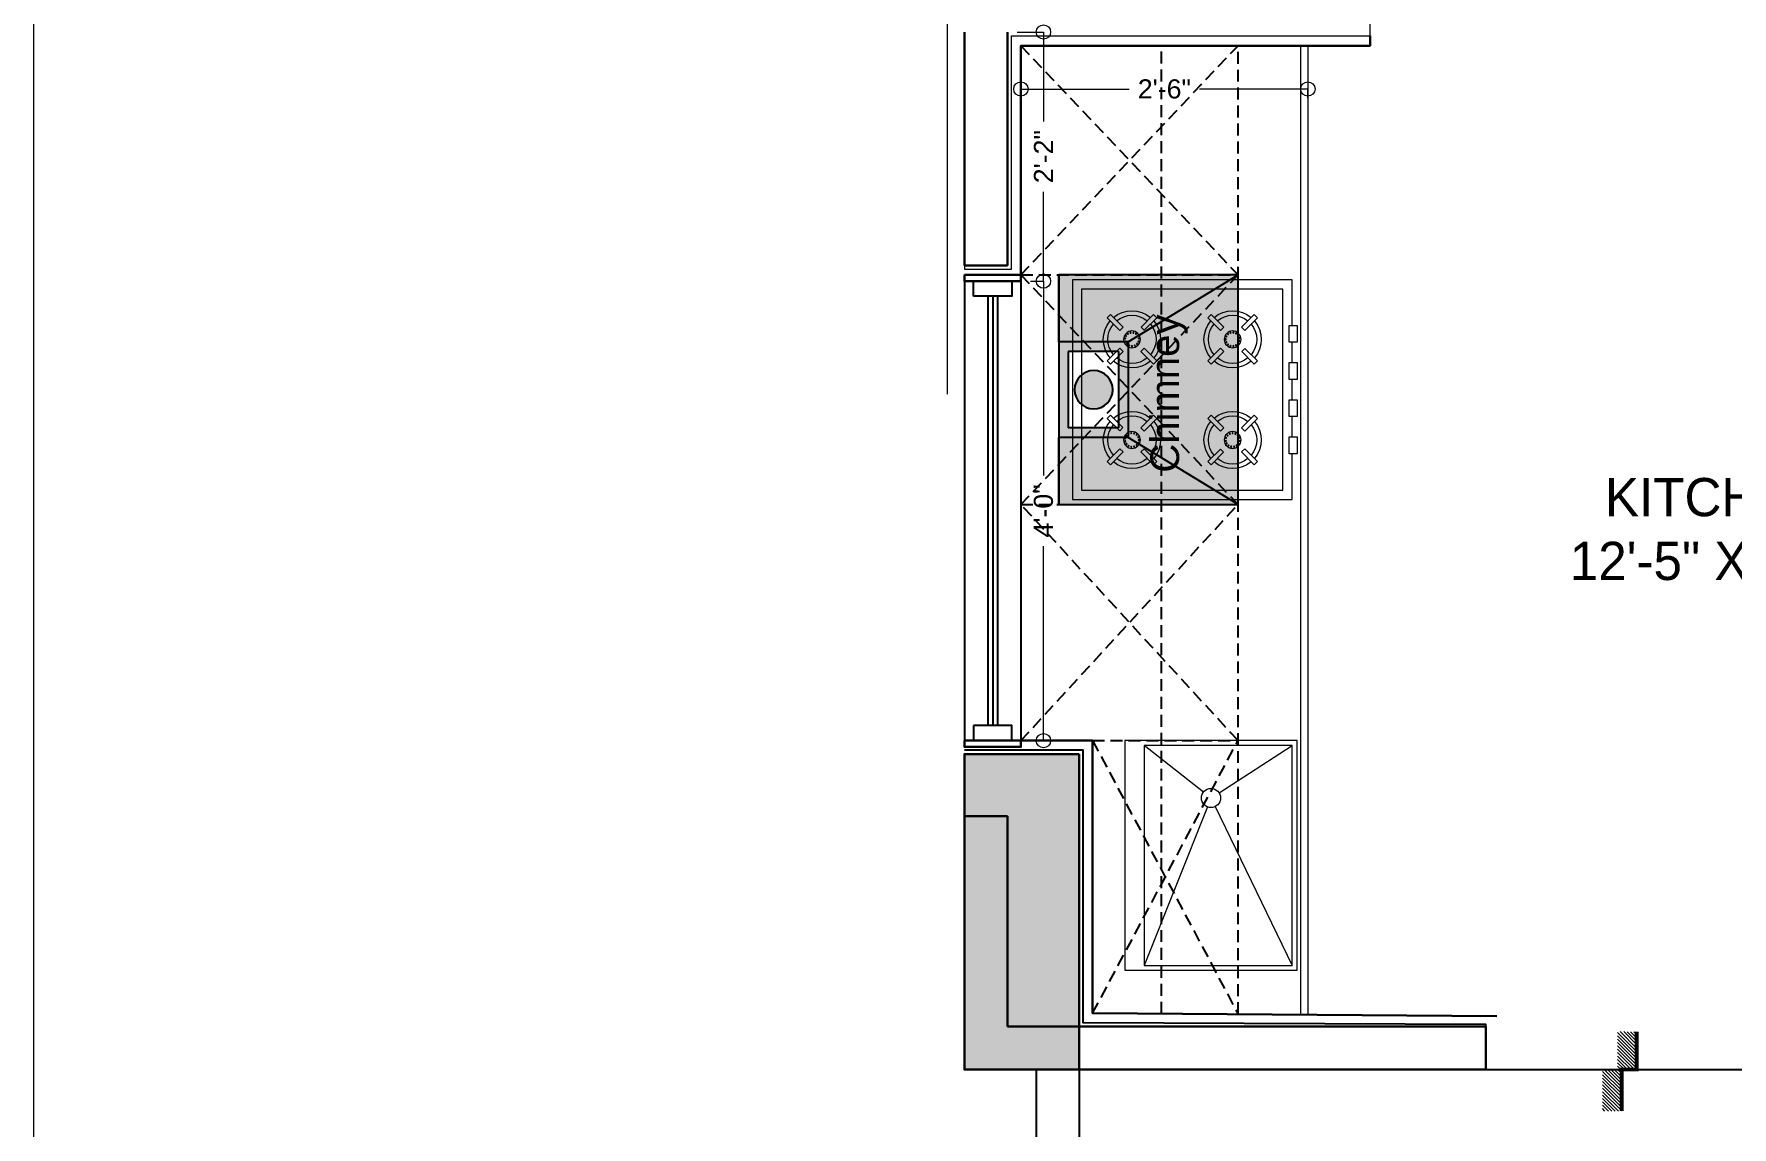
# Model space of a CAD drawing. Header units: inches. Extents: x 50354 to 53215, y -7830 to -6529.
# Drawn here: x 50527.2 to 50704.7, y -6950.1 to -6835.8 of the extents above; entities that cross this region are included whole.
import ezdxf

# ---------------------------------------------------------------- set-up
doc = ezdxf.new("R2010")
doc.units = ezdxf.units.IN
doc.header["$MEASUREMENT"] = 0
doc.header["$PDMODE"] = 2
doc.linetypes.add('HIDDEN', pattern=[0.375, 0.25, -0.125])
for name, color, linetype in [('ACESSARY', 7, 'Continuous'), ('d-w', 250, 'Continuous'), ('granite', 16, 'Continuous'), ('SHADE', 9, 'Continuous'), ('TEXT', 7, 'Continuous'), ('WINDOW', 5, 'Continuous')]:
    doc.layers.add(name, color=color, linetype=linetype)
for name, color, linetype, lineweight in [('DIM', 7, 'Continuous', 18), ('FLOORING', 213, 'Continuous', 15), ('FUR', 252, 'Continuous', 18), ('INTEROR', 252, 'Continuous', 20), ('LVL.', 5, 'Continuous', 35), ('SK COLUMN', 7, 'Continuous', 30), ('wall', 7, 'Continuous', 30)]:
    doc.layers.add(name, color=color, linetype=linetype, lineweight=lineweight)
doc.layers.add('FUNITURE', color=7, linetype='Continuous', lineweight=15, true_color=0x7d7673)
doc.styles.add('ARIAL', font='arial.ttf')
doc.styles.get("Standard").update_dxf_attribs({"font": 'ARLRDBD.TTF', "height": 3})
doc.dimstyles.new('dim01', dxfattribs={"dimtxt": 5.5, "dimasz": 4, "dimexe": 0, "dimexo": 1, "dimgap": 1, "dimtad": 1, "dimzin": 3, "dimdsep": 46, "dimlunit": 4, "dimtxsty": 'ARIAL', "dimblk": 'ARCHTICK', "dimcen": 4, "dimclrd": 250, "dimclre": 252, "dimclrt": 1, "dimadec": 0, "dimazin": 0, "dimtfac": 1, "dimtix": 1, "dimtmove": 2, "dimatfit": 3, "dimldrblk": 'ARCHTICK', "dimfxl": 1, "dimtolj": 1, "dimtzin": 0, "dimlwd": -1, "dimlwe": -1, "dimarcsym": 0})

# ---------------------------------------------------------------- blocks, each defined once
blk = doc.blocks.new('A$C429F5545')
at = {"layer": 'FLOORING', "ltscale": 20}
h = blk.add_hatch(dxfattribs=at)
h.set_pattern_fill('ANSI31', color=256)
h.set_pattern_definition([(45, (-31983.55618, 2830.83705), (-0.08838834765, 0.08838834765), [])])
h.paths.add_polyline_path([(2, 1.781), (0.014, 1.781), (0, 0.785), (1.986, 0.785), (1.986, 1)])
h.paths.add_polyline_path([(4.153, 1), (1.986, 1), (1.986, 0), (4.153, 0)])
at = {"layer": 'FLOORING', "ltscale": 20, "const_width": 0.2}
blk.add_lwpolyline([(0, 1.785), (1.986, 1.785), (1.986, 1), (4.153, 1)], dxfattribs=at)
blk = doc.blocks.new('A$C74D31F49')
at = {"layer": 'ACESSARY'}
h = blk.add_hatch(color=253, dxfattribs=at)
h.set_gradient(color1=(173, 173, 173), one_color=1, tint=1, name='INVCURVED')
h.paths.add_polyline_path([(18.75, 0), (18.75, 24), (7.25, 17), (7.25, 7)])
h.paths.add_polyline_path([(18.75, 0), (7.25, 7), (0, 7), (0, 0)])
h.paths.add_polyline_path([(18.75, 24), (0, 24), (0, 17), (7.25, 17)])
at = {"layer": 'SHADE'}
h = blk.add_hatch(color=256, dxfattribs=at)
h.paths.add_polyline_path([(7.25, 7), (7.25, 17), (0, 17), (0, 7)])
h.paths.add_polyline_path([(6.25, 8), (1, 8), (1, 16), (6.25, 16)], flags=16)
h.paths.add_polyline_path([(1.66, 12, -1), (5.66, 12, -1)], flags=0)
at = {"layer": 'ACESSARY', "color": 6}
for p, q in [((0, 0), (0, 24)), ((0, 24), (18.75, 24)), ((0, 24), (0, 17)), ((18.75, 24), (7.25, 17)), ((18.75, 24), (18.75, 0)), ((7.25, 17), (0, 17)), ((0, 7), (0, 17)), ((6.25, 16), (1, 16)), ((1, 8), (1, 16)), ((6.25, 8), (6.25, 16)), ((7.25, 7), (7.25, 17)), ((6.25, 8), (1, 8)), ((7.25, 7), (0, 7)), ((0, 7), (0, 0)), ((7.25, 7), (18.75, 0)), ((18.75, 0), (0, 0))]:
    blk.add_line(p, q, dxfattribs=at)
at = {"layer": 'ACESSARY', "color": 10}
blk.add_circle((3.66, 12), 2, dxfattribs=at)
blk = doc.blocks.new('HOBB')
for points in [[(-24, 7.03), (-24, 12), (0, 12), (0, -12), (-24, -12), (-24, -7)], [(-24, 2.97), (-24, 5.19)], [(-24, -1.1), (-24, 1.13)], [(-24, -5.16), (-24, -2.94)]]:
    blk.add_lwpolyline(points)
for points in [[(-23, -11), (-23, 11), (-1, 11), (-1, -11)], [(-18.46, 6.82), (-18.82, 6.47), (-20.21, 7.86), (-19.86, 8.21)], [(-16.18, 6.47), (-16.54, 6.82), (-15.14, 8.21), (-14.79, 7.86)], [(-7.49, 6.85), (-7.84, 6.49), (-9.21, 7.86), (-8.86, 8.21)], [(-5.18, 6.47), (-5.54, 6.82), (-4.14, 8.21), (-3.79, 7.86)], [(-23.67, 7.03), (-24.54, 7.03), (-24.54, 5.19), (-23.67, 5.19)], [(-18.84, 4.51), (-18.49, 4.16), (-19.86, 2.79), (-20.21, 3.15)], [(-16.54, 4.19), (-16.18, 4.54), (-14.79, 3.15), (-15.14, 2.79)], [(-7.82, 4.54), (-7.46, 4.19), (-8.86, 2.79), (-9.21, 3.15)], [(-5.54, 4.19), (-5.18, 4.54), (-3.79, 3.15), (-4.14, 2.79)], [(-23.67, 2.97), (-24.54, 2.97), (-24.54, 1.13), (-23.67, 1.13)], [(-23.67, -1.1), (-24.54, -1.1), (-24.54, -2.94), (-23.67, -2.94)], [(-18.46, -4.18), (-18.82, -4.53), (-20.21, -3.14), (-19.86, -2.79)], [(-16.18, -4.53), (-16.54, -4.18), (-15.14, -2.79), (-14.79, -3.14)], [(-7.46, -4.18), (-7.82, -4.53), (-9.21, -3.14), (-8.86, -2.79)], [(-5.16, -4.51), (-5.51, -4.15), (-4.14, -2.79), (-3.79, -3.14)], [(-23.67, -5.16), (-24.54, -5.16), (-24.54, -7), (-23.67, -7)], [(-18.82, -6.46), (-18.46, -6.81), (-19.86, -8.21), (-20.21, -7.85)], [(-16.51, -6.84), (-16.16, -6.49), (-14.79, -7.85), (-15.14, -8.21)], [(-7.82, -6.46), (-7.46, -6.81), (-8.86, -8.21), (-9.21, -7.85)], [(-5.54, -6.81), (-5.18, -6.46), (-3.79, -7.85), (-4.14, -8.21)]]:
    blk.add_lwpolyline(points, close=True)
for centre, radius in [((-17.5, 5.5), 0.917), ((-18.23, 5.66), 0.0572), ((-18.1, 5.94), 0.0572), ((-17.87, 6.15), 0.0572), ((-17.58, 6.24), 0.0572), ((-17.27, 6.21), 0.0572), ((-17, 6.06), 0.0572), ((-16.82, 5.81), 0.0572), ((-6.5, 5.5), 0.917), ((-7.24, 5.58), 0.0572), ((-7.15, 5.88), 0.0572), ((-6.94, 6.11), 0.0572), ((-6.66, 6.23), 0.0572), ((-6.34, 6.23), 0.0572), ((-6.06, 6.11), 0.0572), ((-5.85, 5.88), 0.0572), ((-5.76, 5.58), 0.0572), ((-18.23, 5.35), 0.0572), ((-18.1, 5.06), 0.0572), ((-17.87, 4.86), 0.0572), ((-17.58, 4.76), 0.0572), ((-17.27, 4.79), 0.0572), ((-17, 4.95), 0.0572), ((-16.82, 5.2), 0.0572), ((-16.75, 5.5), 0.0572), ((-7.21, 5.27), 0.0572), ((-7.05, 5), 0.0572), ((-6.8, 4.82), 0.0572), ((-6.5, 4.76), 0.0572), ((-6.2, 4.82), 0.0572), ((-5.95, 5), 0.0572), ((-5.79, 5.27), 0.0572), ((-17.5, -5.5), 0.917), ((-18.24, -5.58), 0.0572), ((-18.21, -5.27), 0.0572), ((-18.05, -5), 0.0572), ((-17.8, -4.82), 0.0572), ((-17.5, -4.75), 0.0572), ((-17.2, -4.82), 0.0572), ((-16.95, -5), 0.0572), ((-16.79, -5.27), 0.0572), ((-16.76, -5.58), 0.0572), ((-6.5, -5.5), 0.917), ((-7.25, -5.5), 0.0572), ((-7.18, -5.19), 0.0572), ((-7, -4.94), 0.0572), ((-6.73, -4.79), 0.0572), ((-6.42, -4.76), 0.0572), ((-6.13, -4.85), 0.0572), ((-5.9, -5.06), 0.0572), ((-5.77, -5.34), 0.0572), ((-18.15, -5.87), 0.0572), ((-17.94, -6.1), 0.0572), ((-17.66, -6.23), 0.0572), ((-17.34, -6.23), 0.0572), ((-17.06, -6.1), 0.0572), ((-16.85, -5.87), 0.0572), ((-7.18, -5.8), 0.0572), ((-7, -6.05), 0.0572), ((-6.73, -6.21), 0.0572), ((-6.42, -6.24), 0.0572), ((-6.13, -6.14), 0.0572), ((-5.9, -5.94), 0.0572), ((-5.77, -5.65), 0.0572)]:
    blk.add_circle(centre, radius)
for centre, radius, start, end in [((-17.5, 5.5), 3.13, 139.5788, 220.4212), ((-17.5, 5.5), 3.13, 49.5788, 130.4212), ((-17.5, 5.5), 2.63, 50.4512, 129.5488), ((-17.5, 5.5), 3.13, 319.5788, 40.4212), ((-6.5, 5.5), 3.13, 139.5788, 220.4212), ((-6.5, 5.5), 3.13, 49.5788, 130.4212), ((-6.5, 5.5), 2.63, 50.4512, 129.5488), ((-6.5, 5.5), 3.13, 319.5788, 40.4212), ((-17.5, 5.5), 2.63, 140.4512, 219.5488), ((-17.5, 5.5), 2.63, 320.4512, 39.5488), ((-6.5, 5.5), 2.63, 140.4512, 219.5488), ((-6.5, 5.5), 2.63, 320.4512, 39.5488), ((-17.5, 5.5), 3.13, 229.5788, 310.4212), ((-17.5, 5.5), 2.63, 230.4512, 309.5488), ((-6.5, 5.5), 3.13, 229.5788, 310.4212), ((-6.5, 5.5), 2.63, 230.4512, 309.5488), ((-17.5, -5.5), 3.13, 139.5788, 220.4212), ((-17.5, -5.5), 3.13, 49.5788, 130.4212), ((-17.5, -5.5), 2.63, 50.4512, 129.5488), ((-17.5, -5.5), 3.13, 319.5788, 40.4212), ((-6.5, -5.5), 3.13, 139.5788, 220.4212), ((-6.5, -5.5), 3.13, 49.5788, 130.4212), ((-6.5, -5.5), 2.63, 50.4512, 129.5488), ((-6.5, -5.5), 3.13, 319.5788, 40.4212), ((-17.5, -5.5), 2.63, 140.4512, 219.5488), ((-17.5, -5.5), 2.63, 320.4512, 39.5488), ((-6.5, -5.5), 2.63, 140.4512, 219.5488), ((-6.5, -5.5), 2.63, 320.4512, 39.5488), ((-17.5, -5.5), 3.13, 229.5788, 310.4212), ((-17.5, -5.5), 2.63, 230.4512, 309.5488), ((-6.5, -5.5), 3.13, 229.5788, 310.4212), ((-6.5, -5.5), 2.63, 230.4512, 309.5488)]:
    blk.add_arc(centre, radius, start, end)
blk = doc.blocks.new('A$Cbd0489d8')
at = {"layer": 'INTEROR'}
for p, q in [((17.07, 9.37), (0.5, 16)), ((18.62, 9.79), (23.5, 16)), ((17.1, 8.56), (0.5, 0.5)), ((18.54, 8.16), (23.5, 0.5))]:
    blk.add_line(p, q, dxfattribs=at)
for points in [[(24, 18), (0, 18), (0, 0), (24, 0)], [(23.5, 16), (0.5, 16), (0.5, 0.5), (23.5, 0.5)]]:
    blk.add_lwpolyline(points, close=True, dxfattribs=at)
blk.add_circle((18, 9), 1, dxfattribs=at)
blk = doc.blocks.new('_Origin')
at = {"color": 0, "linetype": 'ByBlock', "lineweight": -2}
blk.add_line((0, 0), (-1, 0), dxfattribs=at)
blk.add_circle((0, 0), 0.5, dxfattribs=at)
blk = doc.blocks.new('*D400')
at = {"layer": 'Defpoints', "color": 0, "ltscale": 20, "transparency": 16777216}
for p in [(50630.34, -6861.6), (50632.7, -6861.6), (50630.34, -6909.65)]:
    blk.add_point(p, dxfattribs=at)
at = {"layer": 'DIM', "color": 252, "ltscale": 20, "transparency": 16777216}
for p, q in [((50631.34, -6861.6), (50632.7, -6861.6)), ((50631.34, -6909.65), (50632.7, -6909.65))]:
    blk.add_line(p, q, dxfattribs=at)
at = {"layer": 'DIM', "ltscale": 20, "transparency": 16777216}
for p, q in [((50632.7, -6863.1), (50632.7, -6881.93)), ((50632.7, -6908.15), (50632.7, -6889.32))]:
    blk.add_line(p, q, dxfattribs=at)
at = {"layer": 'DIM', "ltscale": 20, "transparency": 16777216, "xscale": 1.5, "yscale": 1.5, "zscale": 1.5}
for p, rotation in [((50632.7, -6861.6), 90), ((50632.7, -6909.65), 270)]:
    blk.add_blockref('_Origin', p, dxfattribs=dict(at, rotation=rotation))
at = {"layer": 'DIM', "color": 1, "ltscale": 20, "transparency": 16777216, "insert": (50632.7, -6885.63), "char_height": 2, "attachment_point": 5, "rotation": 90, "style": 'ARIAL'}
blk.add_mtext('\\A1;4\'-0"', dxfattribs=at)
blk = doc.blocks.new('_ArchTick')
at = {"color": 0, "linetype": 'ByBlock', "const_width": 0.15}
blk.add_lwpolyline([(-0.5, -0.5), (0.5, 0.5)], dxfattribs=at)
blk = doc.blocks.new('*D401')
at = {"layer": 'Defpoints', "color": 0, "ltscale": 20, "transparency": 16777216}
for p in [(50628.94, -6835.55), (50632.7, -6835.55), (50630.34, -6861.6)]:
    blk.add_point(p, dxfattribs=at)
at = {"layer": 'DIM', "color": 252, "ltscale": 20, "transparency": 16777216}
for p, q in [((50629.94, -6835.55), (50632.7, -6835.55)), ((50631.34, -6861.6), (50632.7, -6861.6))]:
    blk.add_line(p, q, dxfattribs=at)
at = {"layer": 'DIM', "ltscale": 20, "transparency": 16777216}
for p, q in [((50632.7, -6837.05), (50632.7, -6844.9)), ((50632.7, -6860.1), (50632.7, -6852.25))]:
    blk.add_line(p, q, dxfattribs=at)
at = {"layer": 'DIM', "ltscale": 20, "transparency": 16777216, "xscale": 1.5, "yscale": 1.5, "zscale": 1.5}
for p, rotation in [((50632.7, -6835.55), 90), ((50632.7, -6861.6), 270)]:
    blk.add_blockref('_Origin', p, dxfattribs=dict(at, rotation=rotation))
at = {"layer": 'DIM', "color": 1, "ltscale": 20, "transparency": 16777216, "insert": (50632.7, -6848.58), "char_height": 2, "attachment_point": 5, "rotation": 90, "style": 'ARIAL'}
blk.add_mtext('\\A1;2\'-2"', dxfattribs=at)
blk = doc.blocks.new('*D399')
at = {"layer": 'Defpoints', "color": 0, "ltscale": 20, "transparency": 16777216}
for p in [(50630.34, -6841.51), (50630.34, -6841.51), (50660.34, -6841.48)]:
    blk.add_point(p, dxfattribs=at)
at = {"layer": 'DIM', "color": 252, "ltscale": 20, "transparency": 16777216}
for p, q in [((50630.34, -6840.51), (50630.34, -6841.51)), ((50660.34, -6842.48), (50660.34, -6841.51))]:
    blk.add_line(p, q, dxfattribs=at)
at = {"layer": 'DIM', "ltscale": 20, "transparency": 16777216}
for p, q in [((50631.84, -6841.51), (50641.66, -6841.51)), ((50658.84, -6841.51), (50649.01, -6841.51))]:
    blk.add_line(p, q, dxfattribs=at)
at = {"layer": 'DIM', "ltscale": 20, "transparency": 16777216, "xscale": 1.5, "yscale": 1.5, "zscale": 1.5, "rotation": 180}
blk.add_blockref('_Origin', (50630.34, -6841.51), dxfattribs=at)
at = {"layer": 'DIM', "ltscale": 20, "transparency": 16777216, "xscale": 1.5, "yscale": 1.5, "zscale": 1.5}
blk.add_blockref('_Origin', (50660.34, -6841.51), dxfattribs=at)
at = {"layer": 'DIM', "color": 1, "ltscale": 20, "transparency": 16777216, "insert": (50645.34, -6841.51), "char_height": 2, "attachment_point": 5, "style": 'ARIAL'}
blk.add_mtext('\\A1;2\'-6"', dxfattribs=at)

msp = doc.modelspace()

# ---------------------------------------------------------------- hatches: boundary and pattern name
at = {"layer": 'SK COLUMN', "lineweight": 30}
h = msp.add_hatch(color=1, dxfattribs=at)
h.dxf.hatch_style = 1
h.paths.add_polyline_path([(50624.43931, -6944.05013), (50636.43931, -6944.05013), (50636.43931, -6911.05013), (50624.43931, -6911.05013)])

# ---------------------------------------------------------------- linework, layer by layer
at = {"ltscale": 20}
for p, q in [((50624.43931, -6861.60013), (50624.43931, -6909.65013)), ((50630.33931, -6861.60013), (50630.33931, -6909.65013))]:
    msp.add_line(p, q, dxfattribs=at)
at = {"color": 252, "linetype": 'HIDDEN', "ltscale": 5, "true_color": 0x939598}
for points in [[(50630.33931, -6860.95013), (50653.03931, -6836.97758)], [(50630.33931, -6836.97758), (50653.03931, -6860.95013)], [(50645.03931, -6938.20912), (50645.03931, -6836.95013)], [(50653.03931, -6938.23657), (50653.03931, -6836.97758)], [(50630.33931, -6860.95013), (50653.03931, -6860.95013)], [(50630.33931, -6884.95013), (50653.03931, -6860.95013)], [(50630.33931, -6860.95013), (50653.03931, -6884.95013)], [(50630.33931, -6884.95013), (50653.03931, -6884.95013)], [(50630.33931, -6909.65013), (50653.03931, -6884.95013)], [(50653.03931, -6909.65013), (50630.33931, -6884.95013)], [(50637.83931, -6909.65013), (50653.03931, -6909.65013)], [(50637.83931, -6938.1597), (50653.03931, -6909.65013)], [(50637.83931, -6909.65013), (50653.03931, -6938.23657)]]:
    msp.add_lwpolyline(points, dxfattribs=at)
at = {"ltscale": 20}
for points in [[(50625.38931, -6863.17521), (50625.38931, -6861.60013), (50629.38931, -6861.60013), (50629.38931, -6863.17521)], [(50625.38931, -6908.07504), (50625.38931, -6909.65013), (50629.38931, -6909.65013), (50629.38931, -6908.07504)]]:
    msp.add_lwpolyline(points, close=True, dxfattribs=at)
msp.add_lwpolyline([(50678.93931, -6939.55013), (50678.94024, -6939.33544), (50636.83931, -6939.15286), (50636.83931, -6910.65013), (50624.43931, -6910.65013)], dxfattribs=at)
at = {"layer": 'd-w', "lineweight": -3, "ltscale": 20}
msp.add_line((50678.93931, -6944.05013), (50708.93931, -6944.05013), dxfattribs=at)
at = {"layer": 'FUNITURE', "ltscale": 20}
msp.add_lwpolyline([(50936.48219, -7353.10895), (50527.15139, -7353.10895), (50527.15139, -6578.04718), (50936.48219, -6578.04718)], close=True, dxfattribs=at)
at = {"layer": 'FUNITURE', "ltscale": 5}
msp.add_lwpolyline([(50622.61836, -6776.1461), (50622.61836, -6873.43142)], dxfattribs=at)
at = {"layer": 'FUNITURE', "ltscale": 20}
msp.add_lwpolyline([(50624.43931, -6859.95013), (50624.43931, -6860.35013), (50629.33931, -6860.35013), (50629.33931, -6835.95013), (50666.83931, -6835.95013), (50666.83931, -6784.10013), (50667.48931, -6784.10013)], dxfattribs=at)
at = {"layer": 'granite', "lineweight": 30}
for points in [[(50624.43931, -6860.95013), (50624.43931, -6861.60013), (50630.33931, -6861.60013), (50630.33931, -6860.95013)], [(50624.43931, -6909.65013), (50624.43931, -6910.30013), (50630.33931, -6910.30013), (50630.33931, -6909.65013)]]:
    msp.add_lwpolyline(points, close=True, dxfattribs=at)
at = {"layer": 'INTEROR', "lineweight": 18}
for p, q in [((50659.55931, -6836.95013), (50659.55931, -6938.33539)), ((50660.33931, -6836.95013), (50660.33931, -6938.33539))]:
    msp.add_line(p, q, dxfattribs=at)
at = {"layer": 'SK COLUMN', "lineweight": 30}
msp.add_lwpolyline([(50636.43931, -6911.05013), (50624.43931, -6911.05013), (50624.43931, -6944.05013), (50636.43931, -6944.05013)], close=True, dxfattribs=at)
at = {"layer": 'wall', "ltscale": 20}
for p, q in [((50624.43931, -6835.55013), (50624.43931, -6859.95013)), ((50628.93931, -6835.55013), (50628.93931, -6859.95013)), ((50628.93931, -6859.95013), (50624.43931, -6859.95013)), ((50624.43931, -6917.55013), (50624.43931, -6944.05013)), ((50628.93931, -6917.55013), (50624.43931, -6917.55013)), ((50628.93931, -6917.55013), (50628.93931, -6939.55013)), ((50678.93931, -6939.55013), (50628.93931, -6939.55013)), ((50678.93931, -6939.55013), (50678.93931, -6944.05013)), ((50678.93931, -6944.05013), (50624.43931, -6944.05013))]:
    msp.add_line(p, q, dxfattribs=at)
at = {"layer": 'wall', "lineweight": -3, "ltscale": 20}
for p, q in [((50631.93931, -6944.05013), (50631.93931, -6996.55013)), ((50636.43931, -6944.05013), (50636.43931, -6992.05013))]:
    msp.add_line(p, q, dxfattribs=at)
at = {"layer": 'wall', "color": 3}
for points in [[(50630.33931, -6860.95013), (50630.33931, -6836.97758), (50666.83931, -6836.97758), (50666.83931, -6835.95013)], [(50680.08931, -6938.44966), (50637.83931, -6938.1597), (50637.83931, -6909.65013), (50630.33931, -6909.65013)]]:
    msp.add_lwpolyline(points, dxfattribs=at)
at = {"layer": 'WINDOW'}
for p, q in [((50626.88931, -6863.17521), (50626.88931, -6908.07504)), ((50627.38931, -6863.17521), (50627.38931, -6908.07504)), ((50627.88931, -6863.17521), (50627.88931, -6908.07504))]:
    msp.add_line(p, q, dxfattribs=at)

# ---------------------------------------------------------------- block references
at = {"ltscale": 20, "rotation": 90}
msp.add_blockref('A$Cbd0489d8', (50659.21128, -6933.65013), dxfattribs=at)
at = {"layer": 'FUR', "xscale": -1, "rotation": 180}
msp.add_blockref('A$C74D31F49', (50634.28931, -6860.95396), dxfattribs=at)
at = {"layer": 'INTEROR', "xscale": -0.9566910000015466, "yscale": 0.9566910000015466, "zscale": 0.9566910000015466}
msp.add_blockref('HOBB', (50635.73207, -6872.95013), dxfattribs=at)
at = {"layer": 'LVL.', "ltscale": 20, "xscale": 2, "yscale": 2, "zscale": 2, "rotation": 270}
msp.add_blockref('A$C429F5545', (50691.15447, -6940.07776), dxfattribs=at)

# ---------------------------------------------------------------- texts
at = {"insert": (50643.8789, -6865.09772), "char_height": 3, "attachment_point": 3, "rotation": 90}
msp.add_mtext('{\\fArial|b0|i0|c0|p34;Chimney }', dxfattribs=at)
at = {"layer": 'TEXT', "ltscale": 20, "insert": (50703.13639, -6887.55013), "char_height": 4, "attachment_point": 5}
msp.add_mtext_dynamic_manual_height_columns('KITCHEN \\P12\'-5" X 8\'-8"', width=33.6952649, gutter_width=1.15, heights=[0], dxfattribs=at)

# ---------------------------------------------------------------- dimensions: what is measured, and where the dimension line sits
at = {"layer": 'DIM', "ltscale": 20}
for base, p1, p2, angle, picture, middle in [((50632.702204, -6835.5501273), (50630.3393074, -6861.6001272), (50628.9393074, -6835.5501273), 90, '*D401', (50632.702204, -6848.5751272)), ((50630.33931, -6841.50722), (50660.33931, -6841.47976), (50630.33931, -6841.50722), 180, '*D399', (50645.33931, -6841.50722)), ((50632.702204, -6861.6001272), (50630.3393074, -6909.6501273), (50630.3393074, -6861.6001272), 90, '*D400', (50632.702204, -6885.6251272))]:
    dim = msp.add_linear_dim(base=base, p1=p1, p2=p2, angle=angle, dimstyle='dim01', override={"dimtxt": 2, "dimasz": 1.5, "dimtad": 0, "dimdec": 1, "dimblk1": 'Origin', "dimblk2": 'Origin', "dimsah": 1, "dimclrd": 256, "dimfxl": 0.125}, dxfattribs=at)
    dim.commit()
    dim.dimension.update_dxf_attribs({"geometry": picture, "text_midpoint": middle})

doc.saveas('drawing.dxf')
